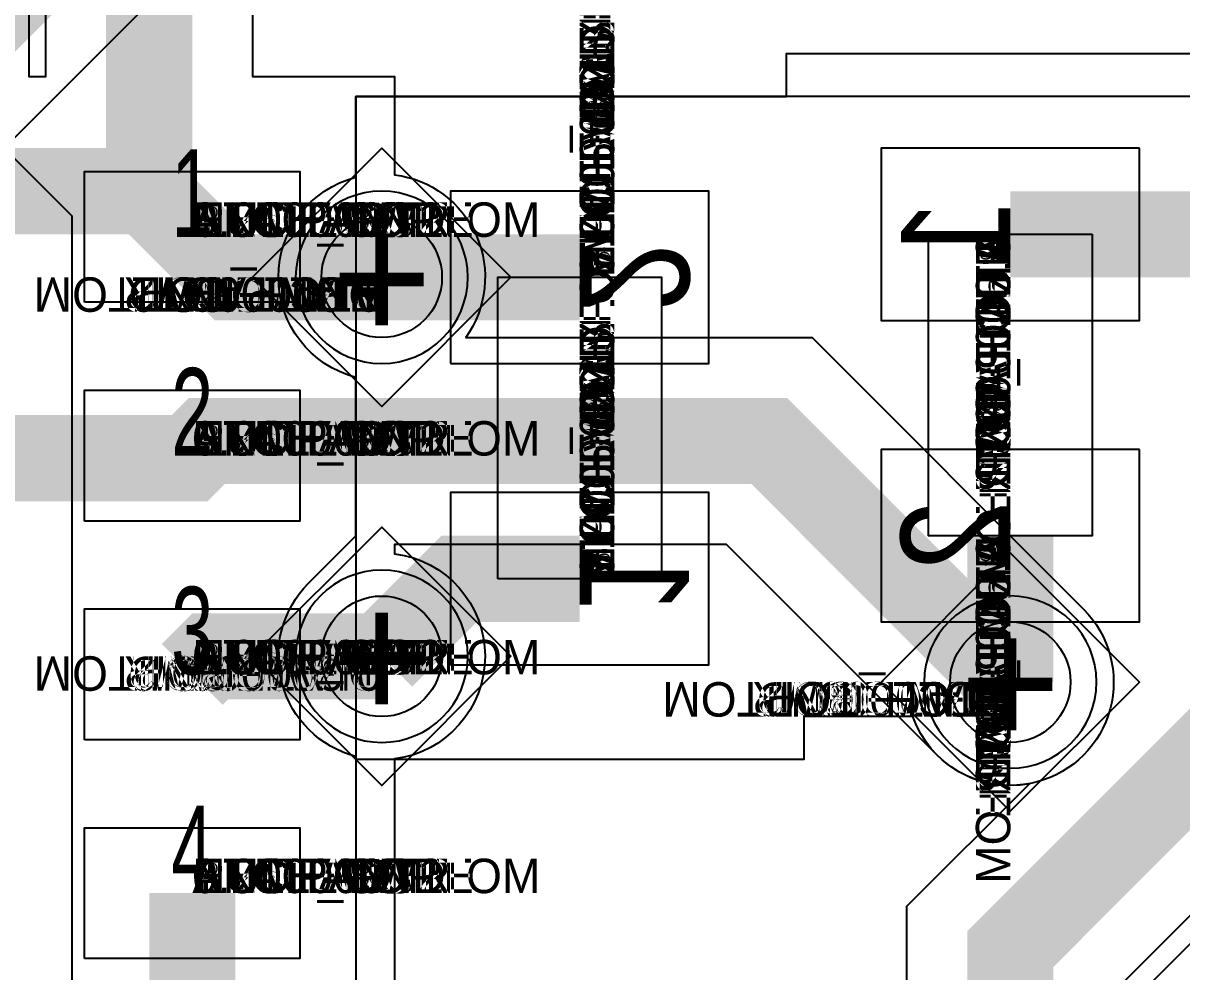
# Model space of a CAD drawing. Extents: x 0 to 323, y 0 to 320.
# Drawn here: x 63.28 to 70.01, y 193.12 to 198.63 of the extents above; entities that cross this region are included whole.
import ezdxf
from ezdxf.enums import TextEntityAlignment as Align

# ---------------------------------------------------------------- set-up
doc = ezdxf.new("R2010")
doc.units = 0
doc.header["$MEASUREMENT"] = 0
doc.layers.get('0').update_dxf_attribs({"linetype": 'CONTINUOUS'})
for name, color, linetype in [('CDN_FIGURES', 7, 'CONTINUOUS'), ('ETCH_BOTTOM', 7, 'CONTINUOUS'), ('ETCH_GND', 3, 'CONTINUOUS'), ('ETCH_INT1', 4, 'CONTINUOUS'), ('ETCH_INT2', 5, 'CONTINUOUS'), ('ETCH_PWR', 6, 'CONTINUOUS'), ('ETCH_TOP', 2, 'CONTINUOUS'), ('MANUFACTURING_NCLEGEND-1-6', 8, 'CONTINUOUS'), ('PACKAGE_GEOMETRY_ASSEMBLY_TOP', 11, 'CONTINUOUS'), ('PACKAGE_GEOMETRY_PIN_NUMBER', 9, 'CONTINUOUS')]:
    doc.layers.add(name, color=color, linetype=linetype)

# ---------------------------------------------------------------- blocks, each defined once
blk = doc.blocks.new('PAD_INFO')
for tag in ['SHAPE_TYPE', 'PAD_HEIGHT', 'PAD_LAYER', 'PAD_TYPE', 'PAD_WIDTH']:
    blk.add_attdef(tag, (0, 0), '', height=0.2)
at = {"flags": 2}
blk.add_attdef('CDN_TYPE', (0, 0), '', height=0.2, dxfattribs=at)
blk = doc.blocks.new('DRILL_INFO')
at = {"flags": 2}
blk.add_attdef('CDN_TYPE', (0, 0), '', height=0.2, dxfattribs=at)
for tag in ['FSHAPE', 'FCHAR', 'DRILL_HEIGHT', 'DIAMETER', 'PLATED', 'DRILL_WIDTH']:
    blk.add_attdef(tag, (0, 0), '', height=0.2)
blk = doc.blocks.new('VIA0700X0300')
at = {"layer": 'ETCH_BOTTOM'}
blk.add_circle((0, 0), 0.35, dxfattribs=at)
at = {"layer": 'ETCH_GND'}
blk.add_circle((0, 0), 0.35, dxfattribs=at)
at = {"layer": 'ETCH_INT1'}
blk.add_circle((0, 0), 0.35, dxfattribs=at)
at = {"layer": 'ETCH_INT2'}
blk.add_circle((0, 0), 0.35, dxfattribs=at)
at = {"layer": 'ETCH_PWR'}
blk.add_circle((0, 0), 0.35, dxfattribs=at)
at = {"layer": 'ETCH_TOP'}
blk.add_circle((0, 0), 0.35, dxfattribs=at)
ref = blk.add_blockref('PAD_INFO', (0, 0))
ref.add_attrib('PAD_LAYER', 'ETCH_TOP', (0, 0), dxfattribs={"height": 0.2})
ref.add_attrib('SHAPE_TYPE', 'NULL', (0, 0), dxfattribs={"height": 0.2})
ref.add_attrib('PAD_TYPE', 'ANTIPAD', (0, 0), dxfattribs={"height": 0.2})
ref.add_attrib('PAD_WIDTH', '0.000000', (0, 0), dxfattribs={"height": 0.2})
ref.add_attrib('PAD_HEIGHT', '0.000000', (0, 0), dxfattribs={"height": 0.2})
ref = blk.add_blockref('PAD_INFO', (0, 0))
ref.add_attrib('PAD_LAYER', 'ETCH_GND', (0, 0), dxfattribs={"height": 0.2})
ref.add_attrib('SHAPE_TYPE', 'NULL', (0, 0), dxfattribs={"height": 0.2})
ref.add_attrib('PAD_TYPE', 'ANTIPAD', (0, 0), dxfattribs={"height": 0.2})
ref.add_attrib('PAD_WIDTH', '0.000000', (0, 0), dxfattribs={"height": 0.2})
ref.add_attrib('PAD_HEIGHT', '0.000000', (0, 0), dxfattribs={"height": 0.2})
ref = blk.add_blockref('PAD_INFO', (0, 0))
ref.add_attrib('PAD_LAYER', 'ETCH_INT1', (0, 0), dxfattribs={"height": 0.2})
ref.add_attrib('SHAPE_TYPE', 'NULL', (0, 0), dxfattribs={"height": 0.2})
ref.add_attrib('PAD_TYPE', 'ANTIPAD', (0, 0), dxfattribs={"height": 0.2})
ref.add_attrib('PAD_WIDTH', '0.000000', (0, 0), dxfattribs={"height": 0.2})
ref.add_attrib('PAD_HEIGHT', '0.000000', (0, 0), dxfattribs={"height": 0.2})
ref = blk.add_blockref('PAD_INFO', (0, 0))
ref.add_attrib('PAD_LAYER', 'ETCH_INT2', (0, 0), dxfattribs={"height": 0.2})
ref.add_attrib('SHAPE_TYPE', 'NULL', (0, 0), dxfattribs={"height": 0.2})
ref.add_attrib('PAD_TYPE', 'ANTIPAD', (0, 0), dxfattribs={"height": 0.2})
ref.add_attrib('PAD_WIDTH', '0.000000', (0, 0), dxfattribs={"height": 0.2})
ref.add_attrib('PAD_HEIGHT', '0.000000', (0, 0), dxfattribs={"height": 0.2})
ref = blk.add_blockref('PAD_INFO', (0, 0))
ref.add_attrib('PAD_LAYER', 'ETCH_PWR', (0, 0), dxfattribs={"height": 0.2})
ref.add_attrib('SHAPE_TYPE', 'NULL', (0, 0), dxfattribs={"height": 0.2})
ref.add_attrib('PAD_TYPE', 'ANTIPAD', (0, 0), dxfattribs={"height": 0.2})
ref.add_attrib('PAD_WIDTH', '0.000000', (0, 0), dxfattribs={"height": 0.2})
ref.add_attrib('PAD_HEIGHT', '0.000000', (0, 0), dxfattribs={"height": 0.2})
ref = blk.add_blockref('PAD_INFO', (0, 0))
ref.add_attrib('PAD_LAYER', 'ETCH_BOTTOM', (0, 0), dxfattribs={"height": 0.2})
ref.add_attrib('SHAPE_TYPE', 'NULL', (0, 0), dxfattribs={"height": 0.2})
ref.add_attrib('PAD_TYPE', 'ANTIPAD', (0, 0), dxfattribs={"height": 0.2})
ref.add_attrib('PAD_WIDTH', '0.000000', (0, 0), dxfattribs={"height": 0.2})
ref.add_attrib('PAD_HEIGHT', '0.000000', (0, 0), dxfattribs={"height": 0.2})
ref = blk.add_blockref('PAD_INFO', (0, 0))
ref.add_attrib('PAD_LAYER', 'ETCH_TOP', (0, 0), dxfattribs={"height": 0.2})
ref.add_attrib('SHAPE_TYPE', 'NULL', (0, 0), dxfattribs={"height": 0.2})
ref.add_attrib('PAD_TYPE', 'THERMAL', (0, 0), dxfattribs={"height": 0.2})
ref.add_attrib('PAD_WIDTH', '0.000000', (0, 0), dxfattribs={"height": 0.2})
ref.add_attrib('PAD_HEIGHT', '0.000000', (0, 0), dxfattribs={"height": 0.2})
ref = blk.add_blockref('PAD_INFO', (0, 0))
ref.add_attrib('PAD_LAYER', 'ETCH_GND', (0, 0), dxfattribs={"height": 0.2})
ref.add_attrib('SHAPE_TYPE', 'NULL', (0, 0), dxfattribs={"height": 0.2})
ref.add_attrib('PAD_TYPE', 'THERMAL', (0, 0), dxfattribs={"height": 0.2})
ref.add_attrib('PAD_WIDTH', '0.000000', (0, 0), dxfattribs={"height": 0.2})
ref.add_attrib('PAD_HEIGHT', '0.000000', (0, 0), dxfattribs={"height": 0.2})
ref = blk.add_blockref('PAD_INFO', (0, 0))
ref.add_attrib('PAD_LAYER', 'ETCH_INT1', (0, 0), dxfattribs={"height": 0.2})
ref.add_attrib('SHAPE_TYPE', 'NULL', (0, 0), dxfattribs={"height": 0.2})
ref.add_attrib('PAD_TYPE', 'THERMAL', (0, 0), dxfattribs={"height": 0.2})
ref.add_attrib('PAD_WIDTH', '0.000000', (0, 0), dxfattribs={"height": 0.2})
ref.add_attrib('PAD_HEIGHT', '0.000000', (0, 0), dxfattribs={"height": 0.2})
ref = blk.add_blockref('PAD_INFO', (0, 0))
ref.add_attrib('PAD_LAYER', 'ETCH_INT2', (0, 0), dxfattribs={"height": 0.2})
ref.add_attrib('SHAPE_TYPE', 'NULL', (0, 0), dxfattribs={"height": 0.2})
ref.add_attrib('PAD_TYPE', 'THERMAL', (0, 0), dxfattribs={"height": 0.2})
ref.add_attrib('PAD_WIDTH', '0.000000', (0, 0), dxfattribs={"height": 0.2})
ref.add_attrib('PAD_HEIGHT', '0.000000', (0, 0), dxfattribs={"height": 0.2})
ref = blk.add_blockref('PAD_INFO', (0, 0))
ref.add_attrib('PAD_LAYER', 'ETCH_PWR', (0, 0), dxfattribs={"height": 0.2})
ref.add_attrib('SHAPE_TYPE', 'NULL', (0, 0), dxfattribs={"height": 0.2})
ref.add_attrib('PAD_TYPE', 'THERMAL', (0, 0), dxfattribs={"height": 0.2})
ref.add_attrib('PAD_WIDTH', '0.000000', (0, 0), dxfattribs={"height": 0.2})
ref.add_attrib('PAD_HEIGHT', '0.000000', (0, 0), dxfattribs={"height": 0.2})
ref = blk.add_blockref('PAD_INFO', (0, 0))
ref.add_attrib('PAD_LAYER', 'ETCH_BOTTOM', (0, 0), dxfattribs={"height": 0.2})
ref.add_attrib('SHAPE_TYPE', 'NULL', (0, 0), dxfattribs={"height": 0.2})
ref.add_attrib('PAD_TYPE', 'THERMAL', (0, 0), dxfattribs={"height": 0.2})
ref.add_attrib('PAD_WIDTH', '0.000000', (0, 0), dxfattribs={"height": 0.2})
ref.add_attrib('PAD_HEIGHT', '0.000000', (0, 0), dxfattribs={"height": 0.2})
ref = blk.add_blockref('PAD_INFO', (0, 0))
ref.add_attrib('PAD_LAYER', 'ETCH_TOP', (0, 0), dxfattribs={"height": 0.2})
ref.add_attrib('SHAPE_TYPE', 'CIRCLE', (0, 0), dxfattribs={"height": 0.2})
ref.add_attrib('PAD_TYPE', 'REGULAR', (0, 0), dxfattribs={"height": 0.2})
ref.add_attrib('PAD_WIDTH', '0.700000', (0, 0), dxfattribs={"height": 0.2})
ref.add_attrib('PAD_HEIGHT', '0.700000', (0, 0), dxfattribs={"height": 0.2})
ref = blk.add_blockref('PAD_INFO', (0, 0))
ref.add_attrib('PAD_LAYER', 'ETCH_GND', (0, 0), dxfattribs={"height": 0.2})
ref.add_attrib('SHAPE_TYPE', 'CIRCLE', (0, 0), dxfattribs={"height": 0.2})
ref.add_attrib('PAD_TYPE', 'REGULAR', (0, 0), dxfattribs={"height": 0.2})
ref.add_attrib('PAD_WIDTH', '0.700000', (0, 0), dxfattribs={"height": 0.2})
ref.add_attrib('PAD_HEIGHT', '0.700000', (0, 0), dxfattribs={"height": 0.2})
ref = blk.add_blockref('PAD_INFO', (0, 0))
ref.add_attrib('PAD_LAYER', 'ETCH_INT1', (0, 0), dxfattribs={"height": 0.2})
ref.add_attrib('SHAPE_TYPE', 'CIRCLE', (0, 0), dxfattribs={"height": 0.2})
ref.add_attrib('PAD_TYPE', 'REGULAR', (0, 0), dxfattribs={"height": 0.2})
ref.add_attrib('PAD_WIDTH', '0.700000', (0, 0), dxfattribs={"height": 0.2})
ref.add_attrib('PAD_HEIGHT', '0.700000', (0, 0), dxfattribs={"height": 0.2})
ref = blk.add_blockref('PAD_INFO', (0, 0))
ref.add_attrib('PAD_LAYER', 'ETCH_INT2', (0, 0), dxfattribs={"height": 0.2})
ref.add_attrib('SHAPE_TYPE', 'CIRCLE', (0, 0), dxfattribs={"height": 0.2})
ref.add_attrib('PAD_TYPE', 'REGULAR', (0, 0), dxfattribs={"height": 0.2})
ref.add_attrib('PAD_WIDTH', '0.700000', (0, 0), dxfattribs={"height": 0.2})
ref.add_attrib('PAD_HEIGHT', '0.700000', (0, 0), dxfattribs={"height": 0.2})
ref = blk.add_blockref('PAD_INFO', (0, 0))
ref.add_attrib('PAD_LAYER', 'ETCH_PWR', (0, 0), dxfattribs={"height": 0.2})
ref.add_attrib('SHAPE_TYPE', 'CIRCLE', (0, 0), dxfattribs={"height": 0.2})
ref.add_attrib('PAD_TYPE', 'REGULAR', (0, 0), dxfattribs={"height": 0.2})
ref.add_attrib('PAD_WIDTH', '0.700000', (0, 0), dxfattribs={"height": 0.2})
ref.add_attrib('PAD_HEIGHT', '0.700000', (0, 0), dxfattribs={"height": 0.2})
ref = blk.add_blockref('PAD_INFO', (0, 0))
ref.add_attrib('PAD_LAYER', 'ETCH_BOTTOM', (0, 0), dxfattribs={"height": 0.2})
ref.add_attrib('SHAPE_TYPE', 'CIRCLE', (0, 0), dxfattribs={"height": 0.2})
ref.add_attrib('PAD_TYPE', 'REGULAR', (0, 0), dxfattribs={"height": 0.2})
ref.add_attrib('PAD_WIDTH', '0.700000', (0, 0), dxfattribs={"height": 0.2})
ref.add_attrib('PAD_HEIGHT', '0.700000', (0, 0), dxfattribs={"height": 0.2})
ref = blk.add_blockref('DRILL_INFO', (0, 0))
ref.add_attrib('DIAMETER', '0.300000', (0, 0), dxfattribs={"height": 0.2})
ref.add_attrib('PLATED', 'PLATED', (0, 0), dxfattribs={"height": 0.2})
ref.add_attrib('FSHAPE', 'DIAMOND', (0, 0), dxfattribs={"height": 0.2})
ref.add_attrib('FCHAR', '+', (0, 0), dxfattribs={"height": 0.2})
ref.add_attrib('DRILL_WIDTH', '1.500000', (0, 0), dxfattribs={"height": 0.2})
ref.add_attrib('DRILL_HEIGHT', '1.500000', (0, 0), dxfattribs={"height": 0.2})
for tag in ['CDN_TYPE', 'PIN']:
    blk.add_attdef(tag, (0, 0), '', height=0.2)
at = {"flags": 2}
for tag in ['PSTKNAME', 'BBV']:
    blk.add_attdef(tag, (0, 0), '', height=0.2, dxfattribs=at)
blk = doc.blocks.new('FIGURE_DIAMOND')
at = {"layer": 'CDN_FIGURES'}
blk.add_lwpolyline([(-0.5, 0), (0, 0.5), (0.5, 0), (0, -0.5)], close=True, dxfattribs=at)
blk = doc.blocks.new('RC1000X1500TS')
at = {"layer": 'ETCH_TOP'}
blk.add_lwpolyline([(-0.5, -0.75), (-0.5, 0.75), (0.5, 0.75), (0.5, -0.75)], close=True, dxfattribs=at)
ref = blk.add_blockref('PAD_INFO', (0, 0))
ref.add_attrib('PAD_LAYER', 'ETCH_TOP', (0, 0), dxfattribs={"height": 0.2})
ref.add_attrib('SHAPE_TYPE', 'NULL', (0, 0), dxfattribs={"height": 0.2})
ref.add_attrib('PAD_TYPE', 'ANTIPAD', (0, 0), dxfattribs={"height": 0.2})
ref.add_attrib('PAD_WIDTH', '0.000000', (0, 0), dxfattribs={"height": 0.2})
ref.add_attrib('PAD_HEIGHT', '0.000000', (0, 0), dxfattribs={"height": 0.2})
ref = blk.add_blockref('PAD_INFO', (0, 0))
ref.add_attrib('PAD_LAYER', 'ETCH_GND', (0, 0), dxfattribs={"height": 0.2})
ref.add_attrib('SHAPE_TYPE', 'NULL', (0, 0), dxfattribs={"height": 0.2})
ref.add_attrib('PAD_TYPE', 'ANTIPAD', (0, 0), dxfattribs={"height": 0.2})
ref.add_attrib('PAD_WIDTH', '0.000000', (0, 0), dxfattribs={"height": 0.2})
ref.add_attrib('PAD_HEIGHT', '0.000000', (0, 0), dxfattribs={"height": 0.2})
ref = blk.add_blockref('PAD_INFO', (0, 0))
ref.add_attrib('PAD_LAYER', 'ETCH_INT1', (0, 0), dxfattribs={"height": 0.2})
ref.add_attrib('SHAPE_TYPE', 'NULL', (0, 0), dxfattribs={"height": 0.2})
ref.add_attrib('PAD_TYPE', 'ANTIPAD', (0, 0), dxfattribs={"height": 0.2})
ref.add_attrib('PAD_WIDTH', '0.000000', (0, 0), dxfattribs={"height": 0.2})
ref.add_attrib('PAD_HEIGHT', '0.000000', (0, 0), dxfattribs={"height": 0.2})
ref = blk.add_blockref('PAD_INFO', (0, 0))
ref.add_attrib('PAD_LAYER', 'ETCH_INT2', (0, 0), dxfattribs={"height": 0.2})
ref.add_attrib('SHAPE_TYPE', 'NULL', (0, 0), dxfattribs={"height": 0.2})
ref.add_attrib('PAD_TYPE', 'ANTIPAD', (0, 0), dxfattribs={"height": 0.2})
ref.add_attrib('PAD_WIDTH', '0.000000', (0, 0), dxfattribs={"height": 0.2})
ref.add_attrib('PAD_HEIGHT', '0.000000', (0, 0), dxfattribs={"height": 0.2})
ref = blk.add_blockref('PAD_INFO', (0, 0))
ref.add_attrib('PAD_LAYER', 'ETCH_PWR', (0, 0), dxfattribs={"height": 0.2})
ref.add_attrib('SHAPE_TYPE', 'NULL', (0, 0), dxfattribs={"height": 0.2})
ref.add_attrib('PAD_TYPE', 'ANTIPAD', (0, 0), dxfattribs={"height": 0.2})
ref.add_attrib('PAD_WIDTH', '0.000000', (0, 0), dxfattribs={"height": 0.2})
ref.add_attrib('PAD_HEIGHT', '0.000000', (0, 0), dxfattribs={"height": 0.2})
ref = blk.add_blockref('PAD_INFO', (0, 0))
ref.add_attrib('PAD_LAYER', 'ETCH_BOTTOM', (0, 0), dxfattribs={"height": 0.2})
ref.add_attrib('SHAPE_TYPE', 'NULL', (0, 0), dxfattribs={"height": 0.2})
ref.add_attrib('PAD_TYPE', 'ANTIPAD', (0, 0), dxfattribs={"height": 0.2})
ref.add_attrib('PAD_WIDTH', '0.000000', (0, 0), dxfattribs={"height": 0.2})
ref.add_attrib('PAD_HEIGHT', '0.000000', (0, 0), dxfattribs={"height": 0.2})
ref = blk.add_blockref('PAD_INFO', (0, 0))
ref.add_attrib('PAD_LAYER', 'ETCH_TOP', (0, 0), dxfattribs={"height": 0.2})
ref.add_attrib('SHAPE_TYPE', 'NULL', (0, 0), dxfattribs={"height": 0.2})
ref.add_attrib('PAD_TYPE', 'THERMAL', (0, 0), dxfattribs={"height": 0.2})
ref.add_attrib('PAD_WIDTH', '0.000000', (0, 0), dxfattribs={"height": 0.2})
ref.add_attrib('PAD_HEIGHT', '0.000000', (0, 0), dxfattribs={"height": 0.2})
ref = blk.add_blockref('PAD_INFO', (0, 0))
ref.add_attrib('PAD_LAYER', 'ETCH_GND', (0, 0), dxfattribs={"height": 0.2})
ref.add_attrib('SHAPE_TYPE', 'NULL', (0, 0), dxfattribs={"height": 0.2})
ref.add_attrib('PAD_TYPE', 'THERMAL', (0, 0), dxfattribs={"height": 0.2})
ref.add_attrib('PAD_WIDTH', '0.000000', (0, 0), dxfattribs={"height": 0.2})
ref.add_attrib('PAD_HEIGHT', '0.000000', (0, 0), dxfattribs={"height": 0.2})
ref = blk.add_blockref('PAD_INFO', (0, 0))
ref.add_attrib('PAD_LAYER', 'ETCH_INT1', (0, 0), dxfattribs={"height": 0.2})
ref.add_attrib('SHAPE_TYPE', 'NULL', (0, 0), dxfattribs={"height": 0.2})
ref.add_attrib('PAD_TYPE', 'THERMAL', (0, 0), dxfattribs={"height": 0.2})
ref.add_attrib('PAD_WIDTH', '0.000000', (0, 0), dxfattribs={"height": 0.2})
ref.add_attrib('PAD_HEIGHT', '0.000000', (0, 0), dxfattribs={"height": 0.2})
ref = blk.add_blockref('PAD_INFO', (0, 0))
ref.add_attrib('PAD_LAYER', 'ETCH_INT2', (0, 0), dxfattribs={"height": 0.2})
ref.add_attrib('SHAPE_TYPE', 'NULL', (0, 0), dxfattribs={"height": 0.2})
ref.add_attrib('PAD_TYPE', 'THERMAL', (0, 0), dxfattribs={"height": 0.2})
ref.add_attrib('PAD_WIDTH', '0.000000', (0, 0), dxfattribs={"height": 0.2})
ref.add_attrib('PAD_HEIGHT', '0.000000', (0, 0), dxfattribs={"height": 0.2})
ref = blk.add_blockref('PAD_INFO', (0, 0))
ref.add_attrib('PAD_LAYER', 'ETCH_PWR', (0, 0), dxfattribs={"height": 0.2})
ref.add_attrib('SHAPE_TYPE', 'NULL', (0, 0), dxfattribs={"height": 0.2})
ref.add_attrib('PAD_TYPE', 'THERMAL', (0, 0), dxfattribs={"height": 0.2})
ref.add_attrib('PAD_WIDTH', '0.000000', (0, 0), dxfattribs={"height": 0.2})
ref.add_attrib('PAD_HEIGHT', '0.000000', (0, 0), dxfattribs={"height": 0.2})
ref = blk.add_blockref('PAD_INFO', (0, 0))
ref.add_attrib('PAD_LAYER', 'ETCH_BOTTOM', (0, 0), dxfattribs={"height": 0.2})
ref.add_attrib('SHAPE_TYPE', 'NULL', (0, 0), dxfattribs={"height": 0.2})
ref.add_attrib('PAD_TYPE', 'THERMAL', (0, 0), dxfattribs={"height": 0.2})
ref.add_attrib('PAD_WIDTH', '0.000000', (0, 0), dxfattribs={"height": 0.2})
ref.add_attrib('PAD_HEIGHT', '0.000000', (0, 0), dxfattribs={"height": 0.2})
ref = blk.add_blockref('PAD_INFO', (0, 0))
ref.add_attrib('PAD_LAYER', 'ETCH_GND', (0, 0), dxfattribs={"height": 0.2})
ref.add_attrib('SHAPE_TYPE', 'NULL', (0, 0), dxfattribs={"height": 0.2})
ref.add_attrib('PAD_TYPE', 'REGULAR', (0, 0), dxfattribs={"height": 0.2})
ref.add_attrib('PAD_WIDTH', '0.000000', (0, 0), dxfattribs={"height": 0.2})
ref.add_attrib('PAD_HEIGHT', '0.000000', (0, 0), dxfattribs={"height": 0.2})
ref = blk.add_blockref('PAD_INFO', (0, 0))
ref.add_attrib('PAD_LAYER', 'ETCH_INT1', (0, 0), dxfattribs={"height": 0.2})
ref.add_attrib('SHAPE_TYPE', 'NULL', (0, 0), dxfattribs={"height": 0.2})
ref.add_attrib('PAD_TYPE', 'REGULAR', (0, 0), dxfattribs={"height": 0.2})
ref.add_attrib('PAD_WIDTH', '0.000000', (0, 0), dxfattribs={"height": 0.2})
ref.add_attrib('PAD_HEIGHT', '0.000000', (0, 0), dxfattribs={"height": 0.2})
ref = blk.add_blockref('PAD_INFO', (0, 0))
ref.add_attrib('PAD_LAYER', 'ETCH_INT2', (0, 0), dxfattribs={"height": 0.2})
ref.add_attrib('SHAPE_TYPE', 'NULL', (0, 0), dxfattribs={"height": 0.2})
ref.add_attrib('PAD_TYPE', 'REGULAR', (0, 0), dxfattribs={"height": 0.2})
ref.add_attrib('PAD_WIDTH', '0.000000', (0, 0), dxfattribs={"height": 0.2})
ref.add_attrib('PAD_HEIGHT', '0.000000', (0, 0), dxfattribs={"height": 0.2})
ref = blk.add_blockref('PAD_INFO', (0, 0))
ref.add_attrib('PAD_LAYER', 'ETCH_PWR', (0, 0), dxfattribs={"height": 0.2})
ref.add_attrib('SHAPE_TYPE', 'NULL', (0, 0), dxfattribs={"height": 0.2})
ref.add_attrib('PAD_TYPE', 'REGULAR', (0, 0), dxfattribs={"height": 0.2})
ref.add_attrib('PAD_WIDTH', '0.000000', (0, 0), dxfattribs={"height": 0.2})
ref.add_attrib('PAD_HEIGHT', '0.000000', (0, 0), dxfattribs={"height": 0.2})
ref = blk.add_blockref('PAD_INFO', (0, 0))
ref.add_attrib('PAD_LAYER', 'ETCH_BOTTOM', (0, 0), dxfattribs={"height": 0.2})
ref.add_attrib('SHAPE_TYPE', 'NULL', (0, 0), dxfattribs={"height": 0.2})
ref.add_attrib('PAD_TYPE', 'REGULAR', (0, 0), dxfattribs={"height": 0.2})
ref.add_attrib('PAD_WIDTH', '0.000000', (0, 0), dxfattribs={"height": 0.2})
ref.add_attrib('PAD_HEIGHT', '0.000000', (0, 0), dxfattribs={"height": 0.2})
ref = blk.add_blockref('DRILL_INFO', (0, 0))
ref.add_attrib('DIAMETER', '0.000000', (0, 0), dxfattribs={"height": 0.2})
ref.add_attrib('PLATED', 'PLATED', (0, 0), dxfattribs={"height": 0.2})
ref.add_attrib('FSHAPE', 'NULL', (0, 0), dxfattribs={"height": 0.2})
ref.add_attrib('DRILL_WIDTH', '0.000000', (0, 0), dxfattribs={"height": 0.2})
ref.add_attrib('DRILL_HEIGHT', '0.000000', (0, 0), dxfattribs={"height": 0.2})
ref = blk.add_blockref('PAD_INFO', (0, 0))
ref.add_attrib('PAD_LAYER', 'ETCH_TOP', (0, 0), dxfattribs={"height": 0.2})
ref.add_attrib('SHAPE_TYPE', 'RECTANGLE', (0, 0), dxfattribs={"height": 0.2})
ref.add_attrib('PAD_TYPE', 'REGULAR', (0, 0), dxfattribs={"height": 0.2})
ref.add_attrib('PAD_WIDTH', '1.000000', (0, 0), dxfattribs={"height": 0.2})
ref.add_attrib('PAD_HEIGHT', '1.500000', (0, 0), dxfattribs={"height": 0.2})
for tag in ['CDN_TYPE', 'PIN']:
    blk.add_attdef(tag, (0, 0), '', height=0.2)
at = {"flags": 2}
for tag in ['PSTKNAME', 'BBV']:
    blk.add_attdef(tag, (0, 0), '', height=0.2, dxfattribs=at)
blk = doc.blocks.new('F56')
at = {"layer": 'PACKAGE_GEOMETRY_ASSEMBLY_TOP'}
blk.add_lwpolyline([(0, -0.475), (1.75, -0.475), (1.75, 0.475), (0, 0.475)], close=True, dxfattribs=at)
at = {"layer": 'ETCH_TOP'}
ref = blk.add_blockref('RC1000X1500TS', (0, 0), dxfattribs=at)
ref.add_attrib('CDN_TYPE', 'PIN', (0, 0), dxfattribs={"height": 0.2})
ref.add_attrib('PIN', '1', (0, 0), dxfattribs={"height": 0.2})
ref = blk.add_blockref('RC1000X1500TS', (1.75, 0), dxfattribs=at)
ref.add_attrib('CDN_TYPE', 'PIN', (0, 0), dxfattribs={"height": 0.2})
ref.add_attrib('PIN', '2', (0, 0), dxfattribs={"height": 0.2})
at = {"flags": 2}
for tag in ['SYMBOL_TYPE', 'CDN_TYPE', 'REFDES']:
    blk.add_attdef(tag, (0, 0), '', height=0.2, dxfattribs=at)
blk = doc.blocks.new('RC1250X0760TS')
at = {"layer": 'ETCH_TOP'}
blk.add_lwpolyline([(-0.625, -0.38), (-0.625, 0.38), (0.625, 0.38), (0.625, -0.38)], close=True, dxfattribs=at)
ref = blk.add_blockref('PAD_INFO', (0, 0))
ref.add_attrib('PAD_LAYER', 'ETCH_TOP', (0, 0), dxfattribs={"height": 0.2})
ref.add_attrib('SHAPE_TYPE', 'NULL', (0, 0), dxfattribs={"height": 0.2})
ref.add_attrib('PAD_TYPE', 'ANTIPAD', (0, 0), dxfattribs={"height": 0.2})
ref.add_attrib('PAD_WIDTH', '0.000000', (0, 0), dxfattribs={"height": 0.2})
ref.add_attrib('PAD_HEIGHT', '0.000000', (0, 0), dxfattribs={"height": 0.2})
ref = blk.add_blockref('PAD_INFO', (0, 0))
ref.add_attrib('PAD_LAYER', 'ETCH_GND', (0, 0), dxfattribs={"height": 0.2})
ref.add_attrib('SHAPE_TYPE', 'NULL', (0, 0), dxfattribs={"height": 0.2})
ref.add_attrib('PAD_TYPE', 'ANTIPAD', (0, 0), dxfattribs={"height": 0.2})
ref.add_attrib('PAD_WIDTH', '0.000000', (0, 0), dxfattribs={"height": 0.2})
ref.add_attrib('PAD_HEIGHT', '0.000000', (0, 0), dxfattribs={"height": 0.2})
ref = blk.add_blockref('PAD_INFO', (0, 0))
ref.add_attrib('PAD_LAYER', 'ETCH_INT1', (0, 0), dxfattribs={"height": 0.2})
ref.add_attrib('SHAPE_TYPE', 'NULL', (0, 0), dxfattribs={"height": 0.2})
ref.add_attrib('PAD_TYPE', 'ANTIPAD', (0, 0), dxfattribs={"height": 0.2})
ref.add_attrib('PAD_WIDTH', '0.000000', (0, 0), dxfattribs={"height": 0.2})
ref.add_attrib('PAD_HEIGHT', '0.000000', (0, 0), dxfattribs={"height": 0.2})
ref = blk.add_blockref('PAD_INFO', (0, 0))
ref.add_attrib('PAD_LAYER', 'ETCH_INT2', (0, 0), dxfattribs={"height": 0.2})
ref.add_attrib('SHAPE_TYPE', 'NULL', (0, 0), dxfattribs={"height": 0.2})
ref.add_attrib('PAD_TYPE', 'ANTIPAD', (0, 0), dxfattribs={"height": 0.2})
ref.add_attrib('PAD_WIDTH', '0.000000', (0, 0), dxfattribs={"height": 0.2})
ref.add_attrib('PAD_HEIGHT', '0.000000', (0, 0), dxfattribs={"height": 0.2})
ref = blk.add_blockref('PAD_INFO', (0, 0))
ref.add_attrib('PAD_LAYER', 'ETCH_PWR', (0, 0), dxfattribs={"height": 0.2})
ref.add_attrib('SHAPE_TYPE', 'NULL', (0, 0), dxfattribs={"height": 0.2})
ref.add_attrib('PAD_TYPE', 'ANTIPAD', (0, 0), dxfattribs={"height": 0.2})
ref.add_attrib('PAD_WIDTH', '0.000000', (0, 0), dxfattribs={"height": 0.2})
ref.add_attrib('PAD_HEIGHT', '0.000000', (0, 0), dxfattribs={"height": 0.2})
ref = blk.add_blockref('PAD_INFO', (0, 0))
ref.add_attrib('PAD_LAYER', 'ETCH_BOTTOM', (0, 0), dxfattribs={"height": 0.2})
ref.add_attrib('SHAPE_TYPE', 'NULL', (0, 0), dxfattribs={"height": 0.2})
ref.add_attrib('PAD_TYPE', 'ANTIPAD', (0, 0), dxfattribs={"height": 0.2})
ref.add_attrib('PAD_WIDTH', '0.000000', (0, 0), dxfattribs={"height": 0.2})
ref.add_attrib('PAD_HEIGHT', '0.000000', (0, 0), dxfattribs={"height": 0.2})
ref = blk.add_blockref('PAD_INFO', (0, 0))
ref.add_attrib('PAD_LAYER', 'ETCH_TOP', (0, 0), dxfattribs={"height": 0.2})
ref.add_attrib('SHAPE_TYPE', 'NULL', (0, 0), dxfattribs={"height": 0.2})
ref.add_attrib('PAD_TYPE', 'THERMAL', (0, 0), dxfattribs={"height": 0.2})
ref.add_attrib('PAD_WIDTH', '0.000000', (0, 0), dxfattribs={"height": 0.2})
ref.add_attrib('PAD_HEIGHT', '0.000000', (0, 0), dxfattribs={"height": 0.2})
ref = blk.add_blockref('PAD_INFO', (0, 0))
ref.add_attrib('PAD_LAYER', 'ETCH_GND', (0, 0), dxfattribs={"height": 0.2})
ref.add_attrib('SHAPE_TYPE', 'NULL', (0, 0), dxfattribs={"height": 0.2})
ref.add_attrib('PAD_TYPE', 'THERMAL', (0, 0), dxfattribs={"height": 0.2})
ref.add_attrib('PAD_WIDTH', '0.000000', (0, 0), dxfattribs={"height": 0.2})
ref.add_attrib('PAD_HEIGHT', '0.000000', (0, 0), dxfattribs={"height": 0.2})
ref = blk.add_blockref('PAD_INFO', (0, 0))
ref.add_attrib('PAD_LAYER', 'ETCH_INT1', (0, 0), dxfattribs={"height": 0.2})
ref.add_attrib('SHAPE_TYPE', 'NULL', (0, 0), dxfattribs={"height": 0.2})
ref.add_attrib('PAD_TYPE', 'THERMAL', (0, 0), dxfattribs={"height": 0.2})
ref.add_attrib('PAD_WIDTH', '0.000000', (0, 0), dxfattribs={"height": 0.2})
ref.add_attrib('PAD_HEIGHT', '0.000000', (0, 0), dxfattribs={"height": 0.2})
ref = blk.add_blockref('PAD_INFO', (0, 0))
ref.add_attrib('PAD_LAYER', 'ETCH_INT2', (0, 0), dxfattribs={"height": 0.2})
ref.add_attrib('SHAPE_TYPE', 'NULL', (0, 0), dxfattribs={"height": 0.2})
ref.add_attrib('PAD_TYPE', 'THERMAL', (0, 0), dxfattribs={"height": 0.2})
ref.add_attrib('PAD_WIDTH', '0.000000', (0, 0), dxfattribs={"height": 0.2})
ref.add_attrib('PAD_HEIGHT', '0.000000', (0, 0), dxfattribs={"height": 0.2})
ref = blk.add_blockref('PAD_INFO', (0, 0))
ref.add_attrib('PAD_LAYER', 'ETCH_PWR', (0, 0), dxfattribs={"height": 0.2})
ref.add_attrib('SHAPE_TYPE', 'NULL', (0, 0), dxfattribs={"height": 0.2})
ref.add_attrib('PAD_TYPE', 'THERMAL', (0, 0), dxfattribs={"height": 0.2})
ref.add_attrib('PAD_WIDTH', '0.000000', (0, 0), dxfattribs={"height": 0.2})
ref.add_attrib('PAD_HEIGHT', '0.000000', (0, 0), dxfattribs={"height": 0.2})
ref = blk.add_blockref('PAD_INFO', (0, 0))
ref.add_attrib('PAD_LAYER', 'ETCH_BOTTOM', (0, 0), dxfattribs={"height": 0.2})
ref.add_attrib('SHAPE_TYPE', 'NULL', (0, 0), dxfattribs={"height": 0.2})
ref.add_attrib('PAD_TYPE', 'THERMAL', (0, 0), dxfattribs={"height": 0.2})
ref.add_attrib('PAD_WIDTH', '0.000000', (0, 0), dxfattribs={"height": 0.2})
ref.add_attrib('PAD_HEIGHT', '0.000000', (0, 0), dxfattribs={"height": 0.2})
ref = blk.add_blockref('PAD_INFO', (0, 0))
ref.add_attrib('PAD_LAYER', 'ETCH_TOP', (0, 0), dxfattribs={"height": 0.2})
ref.add_attrib('SHAPE_TYPE', 'RECTANGLE', (0, 0), dxfattribs={"height": 0.2})
ref.add_attrib('PAD_TYPE', 'REGULAR', (0, 0), dxfattribs={"height": 0.2})
ref.add_attrib('PAD_WIDTH', '1.250000', (0, 0), dxfattribs={"height": 0.2})
ref.add_attrib('PAD_HEIGHT', '0.760000', (0, 0), dxfattribs={"height": 0.2})
ref = blk.add_blockref('PAD_INFO', (0, 0))
ref.add_attrib('PAD_LAYER', 'ETCH_GND', (0, 0), dxfattribs={"height": 0.2})
ref.add_attrib('SHAPE_TYPE', 'NULL', (0, 0), dxfattribs={"height": 0.2})
ref.add_attrib('PAD_TYPE', 'REGULAR', (0, 0), dxfattribs={"height": 0.2})
ref.add_attrib('PAD_WIDTH', '0.000000', (0, 0), dxfattribs={"height": 0.2})
ref.add_attrib('PAD_HEIGHT', '0.000000', (0, 0), dxfattribs={"height": 0.2})
ref = blk.add_blockref('PAD_INFO', (0, 0))
ref.add_attrib('PAD_LAYER', 'ETCH_INT1', (0, 0), dxfattribs={"height": 0.2})
ref.add_attrib('SHAPE_TYPE', 'NULL', (0, 0), dxfattribs={"height": 0.2})
ref.add_attrib('PAD_TYPE', 'REGULAR', (0, 0), dxfattribs={"height": 0.2})
ref.add_attrib('PAD_WIDTH', '0.000000', (0, 0), dxfattribs={"height": 0.2})
ref.add_attrib('PAD_HEIGHT', '0.000000', (0, 0), dxfattribs={"height": 0.2})
ref = blk.add_blockref('PAD_INFO', (0, 0))
ref.add_attrib('PAD_LAYER', 'ETCH_INT2', (0, 0), dxfattribs={"height": 0.2})
ref.add_attrib('SHAPE_TYPE', 'NULL', (0, 0), dxfattribs={"height": 0.2})
ref.add_attrib('PAD_TYPE', 'REGULAR', (0, 0), dxfattribs={"height": 0.2})
ref.add_attrib('PAD_WIDTH', '0.000000', (0, 0), dxfattribs={"height": 0.2})
ref.add_attrib('PAD_HEIGHT', '0.000000', (0, 0), dxfattribs={"height": 0.2})
ref = blk.add_blockref('PAD_INFO', (0, 0))
ref.add_attrib('PAD_LAYER', 'ETCH_PWR', (0, 0), dxfattribs={"height": 0.2})
ref.add_attrib('SHAPE_TYPE', 'NULL', (0, 0), dxfattribs={"height": 0.2})
ref.add_attrib('PAD_TYPE', 'REGULAR', (0, 0), dxfattribs={"height": 0.2})
ref.add_attrib('PAD_WIDTH', '0.000000', (0, 0), dxfattribs={"height": 0.2})
ref.add_attrib('PAD_HEIGHT', '0.000000', (0, 0), dxfattribs={"height": 0.2})
ref = blk.add_blockref('PAD_INFO', (0, 0))
ref.add_attrib('PAD_LAYER', 'ETCH_BOTTOM', (0, 0), dxfattribs={"height": 0.2})
ref.add_attrib('SHAPE_TYPE', 'NULL', (0, 0), dxfattribs={"height": 0.2})
ref.add_attrib('PAD_TYPE', 'REGULAR', (0, 0), dxfattribs={"height": 0.2})
ref.add_attrib('PAD_WIDTH', '0.000000', (0, 0), dxfattribs={"height": 0.2})
ref.add_attrib('PAD_HEIGHT', '0.000000', (0, 0), dxfattribs={"height": 0.2})
ref = blk.add_blockref('DRILL_INFO', (0, 0))
ref.add_attrib('DIAMETER', '0.000000', (0, 0), dxfattribs={"height": 0.2})
ref.add_attrib('PLATED', 'PLATED', (0, 0), dxfattribs={"height": 0.2})
ref.add_attrib('FSHAPE', 'NULL', (0, 0), dxfattribs={"height": 0.2})
ref.add_attrib('DRILL_WIDTH', '0.000000', (0, 0), dxfattribs={"height": 0.2})
ref.add_attrib('DRILL_HEIGHT', '0.000000', (0, 0), dxfattribs={"height": 0.2})
for tag in ['CDN_TYPE', 'PIN']:
    blk.add_attdef(tag, (0, 0), '', height=0.2)
at = {"flags": 2}
for tag in ['PSTKNAME', 'BBV']:
    blk.add_attdef(tag, (0, 0), '', height=0.2, dxfattribs=at)
blk = doc.blocks.new('SO-24W')
at = {"layer": 'PACKAGE_GEOMETRY_ASSEMBLY_TOP'}
blk.add_lwpolyline([(-3.8, -7.8), (3.8, -7.8), (3.8, 7.8), (-3.8, 7.8)], close=True, dxfattribs=at)
at = {"layer": 'ETCH_TOP'}
ref = blk.add_blockref('RC1250X0760TS', (-4.75, 6.985), dxfattribs=at)
ref.add_attrib('CDN_TYPE', 'PIN', (0, 0), dxfattribs={"height": 0.2})
ref.add_attrib('PIN', '1', (0, 0), dxfattribs={"height": 0.2})
ref = blk.add_blockref('RC1250X0760TS', (-4.75, 5.715), dxfattribs=at)
ref.add_attrib('CDN_TYPE', 'PIN', (0, 0), dxfattribs={"height": 0.2})
ref.add_attrib('PIN', '2', (0, 0), dxfattribs={"height": 0.2})
ref = blk.add_blockref('RC1250X0760TS', (-4.75, 4.445), dxfattribs=at)
ref.add_attrib('CDN_TYPE', 'PIN', (0, 0), dxfattribs={"height": 0.2})
ref.add_attrib('PIN', '3', (0, 0), dxfattribs={"height": 0.2})
ref = blk.add_blockref('RC1250X0760TS', (-4.75, 3.175), dxfattribs=at)
ref.add_attrib('CDN_TYPE', 'PIN', (0, 0), dxfattribs={"height": 0.2})
ref.add_attrib('PIN', '4', (0, 0), dxfattribs={"height": 0.2})
at = {"flags": 2}
for tag in ['SYMBOL_TYPE', 'CDN_TYPE', 'REFDES']:
    blk.add_attdef(tag, (0, 0), '', height=0.2, dxfattribs=at)

msp = doc.modelspace()

# ---------------------------------------------------------------- linework, layer by layer
at = {"layer": 'ETCH_BOTTOM'}
for points, format in [([(62.5625, 178.9556), (62.5625, 197.0984), (58.6194, 201.0415), (58.6194, 203.3832, -1.558329), (59.6196, 203.3832), (59.6196, 201.4557), (63.5627, 197.5126), (63.5627, 181.0875, -0.251232)], "xyb"), ([(68.4125, 192.4556), (68.4125, 193.5041), (69.1243, 194.2159, -0.370164), (68.4468, 194.6054), (67.8127, 194.6054), (67.8127, 194.3554), (65.2125, 194.3554), (65.2125, 194.3745, -0.580347), (64.9383, 195.3798), (65.2125, 195.6541), (65.2125, 196.5745, -0.774485), (65.2125, 197.7365), (65.2125, 198.2056), (67.7125, 198.2056), (67.7125, 198.4556), (70.3127, 198.4556)], "xyb"), ([(69.0126, 197.4055, 0.5, 0.5, 0), (71.2126, 197.4055, 0.5, 0.5, 0), (71.3126, 197.3055, 0.5, 0.5, 0)], "xyseb"), ([(66.5126, 197.1555, 0.5, 0.5, 0), (65.3626, 197.1555, 0.5, 0.5, 0)], "xyseb"), ([(69.0126, 195.6555, 0.5, 0.5, 0), (69.0126, 194.8055, 0.5, 0.5, 0)], "xyseb"), ([(69.0126, 191.4055, 0.5, 0.5, 0), (69.0126, 193.2555, 0.5, 0.5, 0), (71.3126, 195.5555, 0.5, 0.5, 0)], "xyseb"), ([(66.5126, 195.4055, 0.5, 0.5, 0), (65.8126, 195.4055, 0.5, 0.5, 0), (65.3626, 194.9555, 0.5, 0.5, 0)], "xyseb")]:
    msp.add_lwpolyline(points, format=format, dxfattribs=at)
msp.add_lwpolyline([(71.1112, 194.5054), (69.6127, 193.0069), (69.6127, 192.4556), (70.3127, 192.4556)], dxfattribs=at)
at = {"layer": 'ETCH_GND'}
for points in [[(65.8627, 197.1555, 1), (64.8625, 197.1555, 1)], [(65.8627, 194.9555, 1), (64.8625, 194.9555, 1)], [(69.5127, 194.8055, 1), (68.5125, 194.8055, 1)]]:
    msp.add_lwpolyline(points, format="xyb", close=True, dxfattribs=at)
at = {"layer": 'ETCH_INT1'}
for points in [[(65.8627, 197.1555, 1), (64.8625, 197.1555, 1)], [(65.8627, 194.9555, 1), (64.8625, 194.9555, 1)], [(69.5127, 194.8055, 1), (68.5125, 194.8055, 1)]]:
    msp.add_lwpolyline(points, format="xyb", close=True, dxfattribs=at)
at = {"layer": 'ETCH_INT2'}
for points, format in [([(56.2012, 186.3906), (57.154, 186.3906), (57.184, 186.3606), (63.1298, 186.3606), (72.4313, 195.6621, -0.915475), (72.8125, 196.5826), (72.8125, 196.9089, -2.206059), (73.1373, 197.5874), (94.7625, 219.2126)], "xyb"), ([(69.8426, 211.9048, 0.3, 0.3, 0), (67.9976, 210.0598, 0.3, 0.3, 0), (67.9976, 206.8012, 0.3, 0.3, 0), (68.6126, 206.1862, 0.3, 0.3, 0), (68.6126, 204.0555, 0.3, 0.3, 0), (66.2626, 201.7055, 0.3, 0.3, 0), (66.2433, 201.7055, 0.3, 0.3, 0), (65.8626, 201.3248, 0.3, 0.3, 0), (65.8626, 201.3055, 0.3, 0.3, 0), (52.5426, 187.9855, 0.3, 0.3, 0), (32.8019, 187.9855, 0.3, 0.3, 0), (32.7819, 188.0055, 0.3, 0.3, 0), (32.2433, 188.0055, 0.3, 0.3, 0), (32.2233, 187.9855, 0.3, 0.3, 0), (16.0126, 187.9855, 0.3, 0.3, 0)], "xyseb"), ([(69.1127, 206.3933), (69.1127, 203.8484), (66.7565, 201.4921, -1.322495), (66.076, 200.8116), (52.7497, 187.4854)], "xyb")]:
    msp.add_lwpolyline(points, format=format, dxfattribs=at)
for points in [[(65.8627, 197.1555, 1), (64.8625, 197.1555, 1)], [(65.8627, 194.9555, 1), (64.8625, 194.9555, 1)], [(69.5127, 194.8055, 1), (68.5125, 194.8055, 1)]]:
    msp.add_lwpolyline(points, format="xyb", close=True, dxfattribs=at)
at = {"layer": 'ETCH_PWR'}
for points in [[(65.8627, 197.1555, 1), (64.8625, 197.1555, 1)], [(65.8627, 194.9555, 1), (64.8625, 194.9555, 1)], [(69.5127, 194.8055, 1), (68.5125, 194.8055, 1)]]:
    msp.add_lwpolyline(points, format="xyb", close=True, dxfattribs=at)
at = {"layer": 'ETCH_TOP'}
msp.add_lwpolyline([(63.0875, 186.5556), (63.0875, 194.8554), (60.7125, 194.8554), (60.7125, 198.7056), (63.3127, 198.7056), (63.3127, 198.3206), (63.4125, 198.3206), (63.4125, 198.8554), (62.7125, 198.8554), (62.7125, 202.7056), (62.7625, 202.7056), (62.7625, 206.4556)], dxfattribs=at)
for points, format in [([(70.3127, 200.8554), (65.3127, 200.8554), (65.3127, 198.8554), (64.6127, 198.8554), (64.6127, 198.3206), (65.4377, 198.3206), (65.4377, 197.7509, -0.568539), (65.8501, 196.8056), (67.8612, 196.8056), (69.4369, 195.2298, -1), (68.5883, 194.3812), (67.364, 195.6054), (65.4377, 195.6054), (65.4377, 195.5509, -0.88179), (65.4377, 194.3601), (65.4377, 190.3676, -0.9044), (65.4377, 189.1734), (65.4377, 185.2804, -0.252455)], "xyb"), ([(64.0126, 197.6405, 0.5, 0.5, 0), (64.0126, 199.9055, 0.5, 0.5, 0)], "xyseb"), ([(62.0126, 197.6555, 0.5, 0.5, 0), (63.9976, 197.6555, 0.5, 0.5, 0), (64.0126, 197.6405, 0.5, 0.5, 0)], "xyseb"), ([(64.0126, 197.6405, 0.5, 0.5, 0), (64.2626, 197.3905, 0.5, 0.5, 0)], "xyseb"), ([(65.3626, 197.1555, 0.5, 0.5, 0), (64.4976, 197.1555, 0.5, 0.5, 0), (64.2626, 197.3905, 0.5, 0.5, 0)], "xyseb"), ([(69.0126, 194.8055, 0.5, 0.5, 0), (67.6126, 196.2055, 0.5, 0.5, 0), (64.3476, 196.2055, 0.5, 0.5, 0), (64.2626, 196.1205, 0.5, 0.5, 0)], "xyseb"), ([(64.2626, 196.1205, 0.5, 0.5, 0), (64.2476, 196.1055, 0.5, 0.5, 0), (63.0626, 196.1055, 0.5, 0.5, 0), (62.8626, 195.9055, 0.5, 0.5, 0), (62.0126, 195.9055, 0.5, 0.5, 0)], "xyseb"), ([(65.3626, 194.9555, 0.5, 0.5, 0), (64.3676, 194.9555, 0.5, 0.5, 0), (64.2626, 194.8505, 0.5, 0.5, 0)], "xyseb"), ([(64.2626, 193.5805, 0.5, 0.5, 0), (64.2626, 192.3105, 0.5, 0.5, 0)], "xyseb")]:
    msp.add_lwpolyline(points, format=format, dxfattribs=at)

# ---------------------------------------------------------------- block references
at = {"xscale": -1}
for p, rotation in [((66.5126, 195.4055), 270), ((69.0126, 197.4055), 90)]:
    msp.add_blockref('F56', p, dxfattribs=dict(at, rotation=rotation))
msp.add_blockref('SO-24W', (69.0126, 190.4055))
at = {"layer": 'ETCH_TOP', "rotation": 180}
for p in [(65.3626, 197.1555), (65.3626, 194.9555), (69.0126, 194.8055)]:
    msp.add_blockref('VIA0700X0300', p, dxfattribs=at)
at = {"layer": 'MANUFACTURING_NCLEGEND-1-6', "xscale": 1.5, "yscale": 1.5}
for p in [(65.3626, 197.1555), (65.3626, 194.9555), (69.0126, 194.8055)]:
    msp.add_blockref('FIGURE_DIAMOND', p, dxfattribs=at)

# ---------------------------------------------------------------- texts
at = {"layer": 'MANUFACTURING_NCLEGEND-1-6'}
for p in [(65.3626, 197.1555), (65.3626, 194.9555), (69.0126, 194.8055)]:
    msp.add_text('+', height=0.75, dxfattribs=at).set_placement(p, align=Align.MIDDLE_CENTER)
at = {"layer": 'PACKAGE_GEOMETRY_PIN_NUMBER', "width": 0.649606}
for s, p in [('1', (64.2626, 197.3905)), ('2', (64.2626, 196.1205)), ('3', (64.2626, 194.8505)), ('4', (64.2626, 193.5805))]:
    msp.add_text(s, height=0.508, dxfattribs=at).set_placement(p, align=Align.CENTER)
at = {"layer": 'PACKAGE_GEOMETRY_PIN_NUMBER', "text_generation_flag": 2, "width": 0.88}
for s, rotation, p in [('1', 90, (69.0126, 197.4055)), ('2', 270, (66.5126, 197.1555)), ('2', 90, (69.0126, 195.6555)), ('1', 270, (66.5126, 195.4055))]:
    msp.add_text(s, height=0.635, rotation=rotation, dxfattribs=at).set_placement(p, align=Align.CENTER)

doc.saveas('drawing.dxf')
